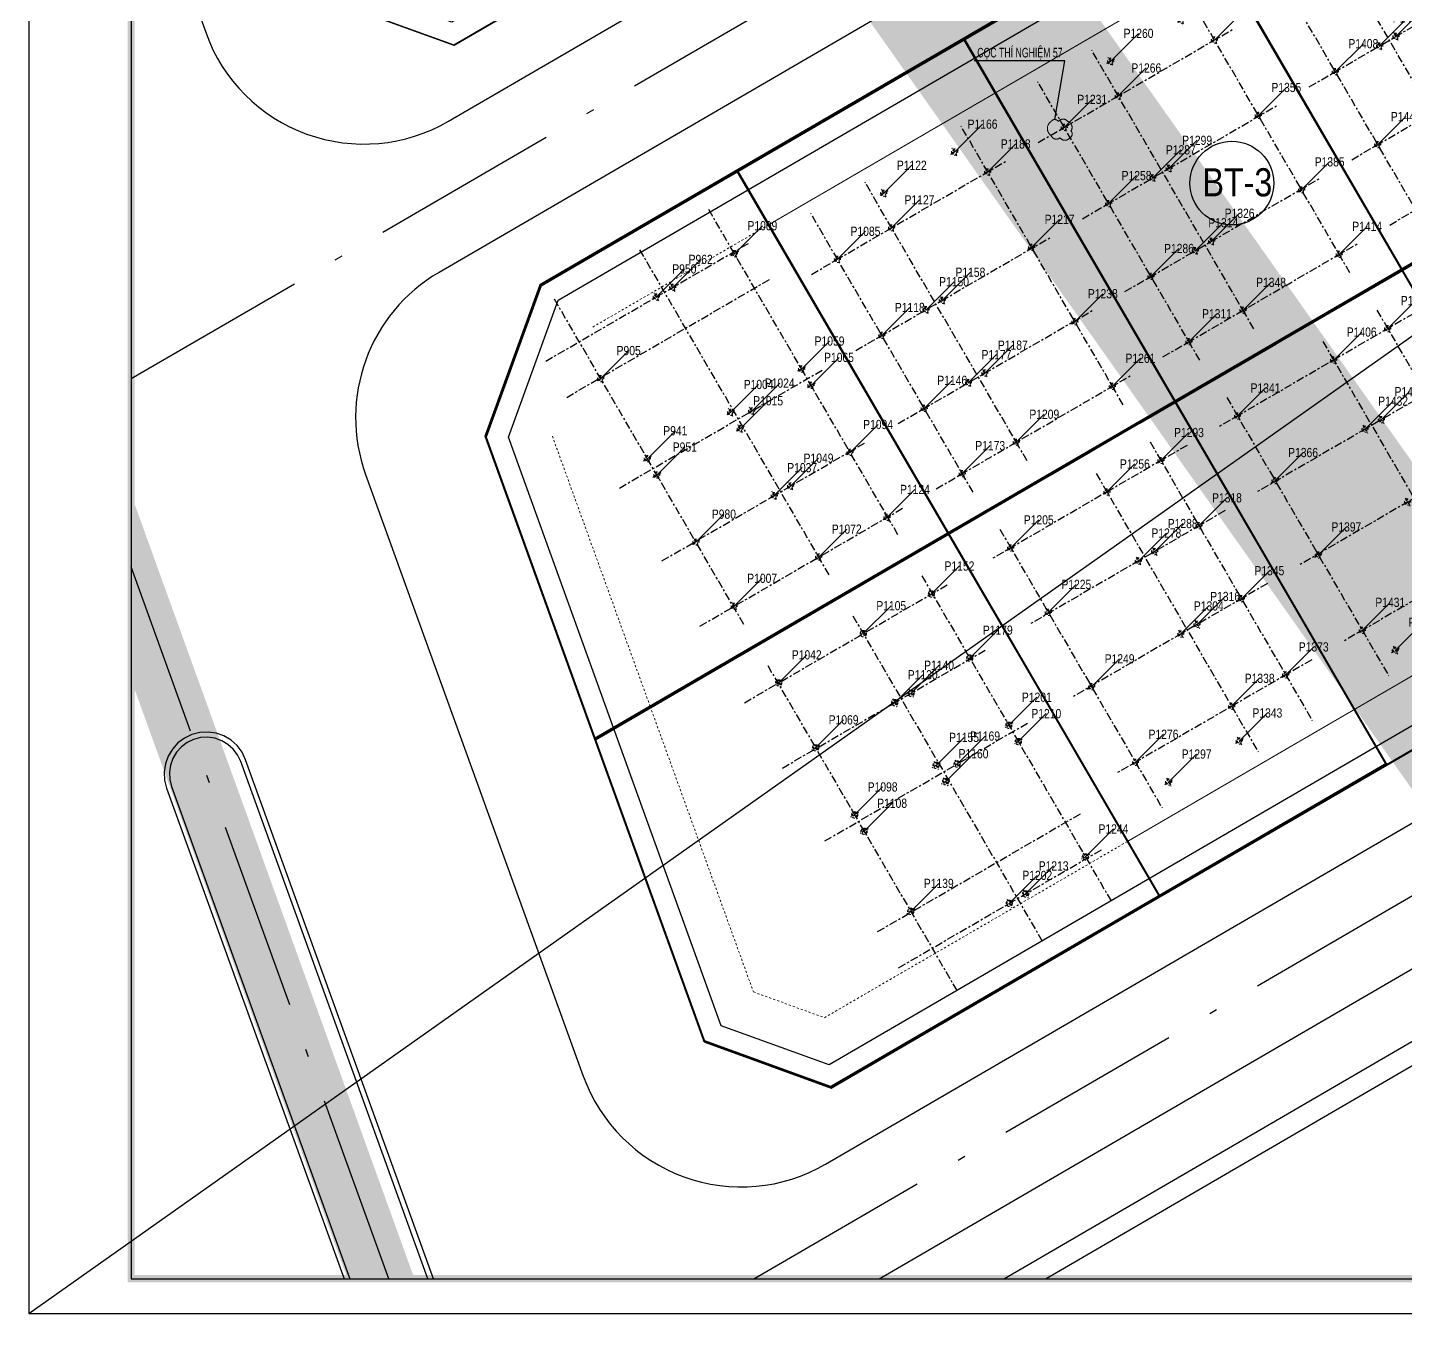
# Model space of a CAD drawing. Header units: millimetres. Extents: x 0 to 571985, y 0 to 2066666.
# Drawn here: x 568569.1 to 568634.7, y 2064292.8 to 2064354.7 of the extents above; entities that cross this region are included whole.
import ezdxf
from ezdxf.enums import TextEntityAlignment as Align
from ezdxf.xclip import XClip

# ---------------------------------------------------------------- set-up
doc = ezdxf.new("R2010")
doc.units = ezdxf.units.MM
for name, pattern in [('ACAD_ISO10W100', [18.5, 12, -3, 0.5, -3]), ('CENTER', [3, 1.5, -0.5, 0.5, -0.5]), ('CENTER2', [1.125, 0.75, -0.125, 0.125, -0.125]), ('HIDDEN', [0.75, 0.5, -0.25])]:
    doc.linetypes.add(name, pattern=pattern)
for name, color, linetype in [('01.AXIS', 160, 'CENTER2'), ('BoThamCo', 94, 'Continuous'), ('CDC.01.AXIS', 160, 'CENTER2'), ('ChiaLo', 128, 'CENTER'), ('datOBt', 42, 'Continuous'), ('datoHonHop', 42, 'Continuous'), ('datOlienke', 42, 'Continuous'), ('KCS_DIM', 1, 'Continuous'), ('LogDg', 7, 'Continuous'), ('loKBT', 42, 'Continuous'), ('LoLK', 6, 'Continuous'), ('RANHGIOI', 2, 'HIDDEN'), ('TimDg', 222, 'Continuous'), ('ViaHeS', 32, 'Continuous')]:
    doc.layers.add(name, color=color, linetype=linetype)
for name, color, linetype, lineweight in [('A-KY HIEU', 34, 'Continuous', 20), ('A-TEXT', 7, 'Continuous', 18), ('boDnv', 54, 'Continuous', 25), ('E- RANH GIOI', 1, 'CENTER', 13), ('E- THAY', 9, 'Continuous', 20), ('E- Tuong', 4, 'Continuous', 13), ('kata_text', 254, 'Continuous', 30), ('LD-THAY', 9, 'Continuous', 13)]:
    doc.layers.add(name, color=color, linetype=linetype, lineweight=lineweight)
doc.layers.add('KCS_Plotter', color=11, linetype='Continuous', plot=False)
doc.styles.add('AA - Arial - Regular', font='arial.ttf', dxfattribs={"height": 250})
doc.styles.add('Arial', font='arial.ttf')
doc.styles.add('kata_dim', font='vnrms.shx', dxfattribs={"width": 0.66, "oblique": 7})
doc.styles.add('kata_text', font='arial.ttf', dxfattribs={"width": 0.8})
doc.styles.add('rms', font='romans.shx', dxfattribs={"width": 0.7, "bigfont": 'vns.shx'})
doc.styles.add('VNH', font='', dxfattribs={"height": 2.5})
doc.styles.get('VNH').set_extended_font_data('.VnArial NarrowH')
doc.linetypes.add('ADL', pattern='A,0.125,-0.15,["++",rms,S=0.5,R=0,X=0,Y=-0.2245],-1.35,1.125', length=2.75)
doc.dimstyles.new('DIM_1-75_CNC', dxfattribs={"dimscale": 0.75, "dimtxt": 220, "dimasz": 80, "dimexe": 60, "dimexo": 0, "dimgap": 50, "dimtad": 1, "dimdec": 0, "dimzin": 0, "dimdsep": 46, "dimtxsty": 'Arial', "dimblk1": 'ARCHTICK', "dimblk2": 'ARCHTICK', "dimsah": 1, "dimcen": 150, "dimdle": 60, "dimclrd": 256, "dimclre": 256, "dimclrt": 9, "dimadec": 0, "dimazin": 0, "dimtfac": 1, "dimtdec": 0, "dimtix": 1, "dimtmove": 2, "dimatfit": 3, "dimldrblk": 'ARCHTICK', "dimfxl": 1, "dimtvp": 0.833333, "dimtolj": 1, "dimtzin": 0, "dimlwd": -1, "dimarcsym": 0})
doc.dimstyles.new('kata_dim_iso', dxfattribs={"dimtxt": 2.5, "dimasz": 1.5, "dimexe": 1.5, "dimexo": 2.5, "dimtad": 1, "dimdec": 0, "dimzin": 0, "dimdsep": 46, "dimtxsty": 'kata_dim', "dimblk": 'kata_block_ArchTick', "dimcen": 0.09, "dimdle": 1.2, "dimclrd": 8, "dimclre": 8, "dimclrt": 3, "dimadec": 0, "dimazin": 0, "dimtfac": 1, "dimtdec": 0, "dimtix": 1, "dimtofl": 0, "dimtmove": 0, "dimatfit": 3, "dimfxl": 3.75, "dimfxlon": 1, "dimtolj": 1, "dimtzin": 0, "dimarcsym": 0})

# ---------------------------------------------------------------- blocks, each defined once
blk = doc.blocks.new('A$C33BC4D2A')
at = {"layer": 'A-KY HIEU', "color": 0, "const_width": 1.02}
blk.add_lwpolyline([(14.35, -292.1), (14.35, -4.9), (414.98, -4.9), (414.98, -292.1)], close=True, dxfattribs=at)
at = {"layer": 'Defpoints', "color": 125}
blk.add_lwpolyline([(0, -297), (420, -297), (420, 0), (0, 0)], close=True, dxfattribs=at)
blk = doc.blocks.new('NEN')
at = {"layer": 'boDnv', "color": 10, "linetype": 'ADL', "ltscale": 0.25}
for points in [[(9.135, -145.213), (3.993, -143.345), (-37.434, -28.806), (-34.864, -22.833), (-8.048, -11.144), (-2.559, -13.506), (37.289, -123.679), (34.915, -130.214)], [(-60.776, -174.696), (-66.483, -171.94), (-108.509, -55.746), (-105.859, -50.094), (-78.427, -40.172), (-72.774, -42.821), (-30.437, -159.877), (-33.11, -165.412)], [(79.627, -120.398), (85.356, -122.108), (98.44, -148.269), (96.582, -154.497), (27.112, -194.914), (21.969, -193.046), (11.825, -164.999), (14.198, -158.464)], [(-89.674, -148.983), (-95.381, -146.227), (-206.395, -183.482), (-209.396, -189.175), (-201.418, -217.28), (-196.07, -220.1), (-82.422, -181.96), (-79.748, -176.426)]]:
    blk.add_lwpolyline(points, close=True, dxfattribs=at)
blk.add_lwpolyline([(122.207, -155.785), (32.175, -208.166), (29.801, -214.701), (39.524, -241.582, 0.256594), (53.262, -253.666, -0.085173), (69.537, -260.336, 0.265195), (88.352, -261.098, 0.012088), (129.923, -238.27), (165.53, -217.582), (130.973, -158.106)], format="xyb", close=True, dxfattribs=at)
at = {"layer": 'BoThamCo'}
for points in [[(-54.313, -43.147), (-17.615, -144.611, 1), (-14.323, -143.421), (-51.021, -41.957, 1)], [(20.485, -249.95, 0.414214), (22.725, -251, 0.414214), (23.776, -248.759), (-0.931, -180.448, 0.414214), (-3.172, -179.397, 0.414214), (-4.223, -181.638)]]:
    blk.add_lwpolyline(points, format="xyb", close=True, dxfattribs=at)
at = {"layer": 'ChiaLo', "ltscale": 5}
for points in [[(-46.619, -171), (-92.483, -44.192)], [(-94.499, -97.421), (-56.884, -83.816)], [(-92.458, -103.063), (-54.843, -89.458)], [(-90.418, -108.705), (-52.802, -95.1)], [(-88.377, -114.347), (-50.762, -100.743)], [(-86.336, -119.99), (-48.721, -106.385)], [(-84.295, -125.632), (-46.68, -112.027)], [(-82.255, -131.274), (-44.639, -117.669)], [(-80.214, -136.917), (-42.599, -123.312)], [(-78.173, -142.559), (-40.558, -128.954)], [(-76.132, -148.201), (-38.517, -134.596)], [(15.974, -179.412), (92.784, -134.725)], [(64.479, -174.331), (44.364, -139.757)], [(-74.092, -153.843), (-36.476, -140.239)], [(-72.051, -159.486), (-34.436, -145.881)], [(53.675, -180.617), (33.56, -146.043)], [(-38.084, -168.136), (-44.78, -149.622)], [(42.87, -186.903), (22.755, -152.329)], [(-86.83, -153.905), (-105.496, -160.169)]]:
    blk.add_lwpolyline(points, dxfattribs=at)
at = {"layer": 'datOBt'}
blk.add_lwpolyline([(79.498, -119.316), (86.056, -121.273), (99.512, -148.176), (97.427, -155.162), (27.21, -196.014), (21.188, -193.827), (10.761, -164.998), (13.382, -157.782)], close=True, dxfattribs=at)
at = {"layer": 'datoHonHop', "linetype": 'ByBlock'}
blk.add_lwpolyline([(122.062, -154.713), (31.359, -207.484), (28.737, -214.7), (38.583, -241.923, 0.256594), (53.045, -254.642, -0.085173), (69.006, -261.184, 0.265195), (88.812, -261.986, 0.012088), (130.425, -239.135), (166.897, -217.944), (131.629, -157.245)], format="xyb", close=True, dxfattribs=at)
at = {"layer": 'datOlienke'}
for points in [[(9.234, -146.312), (3.211, -144.125), (-38.509, -28.774), (-35.626, -22.074), (-8.05, -10.054), (-1.766, -12.758), (38.353, -123.68), (35.731, -130.896)], [(-60.844, -175.774), (-67.285, -172.663), (-109.59, -55.697), (-106.589, -49.294), (-78.377, -39.09), (-71.975, -42.092), (-29.353, -159.933), (-32.393, -166.226)], [(-88.872, -148.26), (-95.313, -145.149), (-207.093, -182.662), (-210.468, -189.063), (-202.263, -217.965), (-196.157, -221.184), (-81.704, -182.774), (-78.665, -176.482)]]:
    blk.add_lwpolyline(points, close=True, dxfattribs=at)
at = {"layer": 'LogDg'}
for points in [[(34.296, -348.766, -0.124666), (14.114, -339.771, 0.262937), (-5.331, -336.771, -0.009345), (-40.959, -349.473), (-145.868, -384.68, 0.405257), (-155.456, -403.235), (-146.557, -432.72), (-158.046, -436.187), (-166.572, -407.936, 0.423227), (-185.704, -398.049), (-272.077, -427.035, 0.40652), (-277.181, -436.964), (-262.947, -483.397), (-271.552, -486.035), (-285.593, -440.232, 0.421949), (-295.787, -434.992), (-422.26, -477.436, 0.346831), (-427.684, -485.726), (-426.662, -497.249, 0.109851), (-417.21, -527.045), (-422.398, -530.058, -0.109851), (-432.639, -497.779), (-433.194, -491.512, 0.484967), (-443.708, -484.634), (-484.199, -498.222, 0.36701), (-492.228, -511.51), (-484.402, -560.012), (-490.326, -560.967), (-497.433, -516.92, 0.457512), (-512.889, -507.388), (-525.337, -511.314, 0.375227), (-533.554, -524.795, 0.049445), (-523.248, -562.118), (-518.404, -576.577), (-525.515, -578.96), (-530.307, -564.659, -0.044276), (-540.221, -530.036, 0.448349), (-555.614, -520.863), (-568.853, -525.038), (-576.072, -502.149), (-552.391, -494.681, 0.333336), (-544.003, -482.976), (-545.865, -397.305, 0.120559), (-569.998, -307.198), (-621.979, -219.712, 0.334943), (-635.359, -214.239), (-686.931, -227.855), (-689.803, -216.977), (-647.957, -205.93, 0.498191), (-640.704, -188.198), (-654.378, -165.183, -0.144979), (-668.853, -108.061), (-659.845, 118.23, 0.428088), (-671.924, 130.707), (-689.222, 130.58), (-689.305, 141.83), (-670.344, 141.969, 0.400474), (-658.442, 153.492), (-657.828, 168.904), (-656.06, 189.374), (-648.588, 188.728), (-650.341, 168.432), (-650.889, 154.678, 0.425345), (-638.921, 142.201), (-621.613, 142.328, 0.402651), (-609.707, 153.94), (-609.387, 163.859, -0.019867), (-608.227, 179.942), (-606.8, 192.652), (-600.838, 191.983), (-602.264, 179.273, 0.019867), (-603.39, 163.665), (-603.676, 154.802, 0.425871), (-591.594, 142.415), (-548.362, 142.733), (-548.28, 131.483), (-592.887, 131.155, 0.401789), (-604.791, 119.578), (-607.754, 35.571, -0.005984), (-607.983, 30.718, 0.462462), (-599.177, 22.287), (-555.377, 26.801), (-554.762, 20.832), (-603.242, 15.836, 0.355613), (-610.381, 8.689), (-613.794, -24.838, 0.475348), (-605.015, -33.606), (-508.268, -23.636, 0.016072), (-476.806, -19.368, 0.37392), (-470.138, -11.259), (-470.705, 9.348), (-464.707, 9.513), (-464.235, -7.648, 0.461916), (-454.747, -15.288), (-421.581, -8.993, 0.020567), (-382.015, 0.216), (-299.764, 22.963, 0.415004), (-292.798, 35.293), (-296.969, 50.218), (-285.412, 53.448), (-281.218, 38.439, 0.413423), (-268.921, 31.492), (-169.968, 58.858, 0.427702), (-164.496, 69.052), (-169.623, 84.754), (-163.92, 86.616), (-158.479, 69.956, 0.400853), (-148.742, 64.729), (-123.897, 71.6, 0.437327), (-113.795, 91.173), (-114.462, 93.013), (-128.551, 136.154), (-105.736, 143.605), (-91.769, 100.833), (-90.91, 98.466, 0.429754), (-70.957, 89.772, 0.001079), (-63.934, 92.766, 0.001474), (-62.342, 93.454), (-47.534, 99.909, 0.386536), (-43.126, 109.726), (-48.301, 125.574), (-42.598, 127.436), (-38.076, 113.59, 0.442444), (-27.275, 108.739), (111.617, 169.28, 0.414214), (115.754, 179.811), (109.361, 194.478), (114.861, 196.875), (121.255, 182.208, 0.414214), (131.785, 178.071), (252.97, 230.894), (276.872, 241.312), (291.579, 249.057, 0.419837), (295.267, 261.365), (290.95, 269.196), (301.459, 274.99), (306.058, 266.648, 0.408717), (318.136, 263.031), (326.546, 267.464), (332.148, 256.836), (324.233, 252.656, 0.419466), (320.555, 240.352), (397.092, 101.523, 0.433643), (408.413, 98.649), (440.787, 119.386), (444.023, 114.334), (410.428, 92.813, 0.395048), (407.737, 82.215), (451.056, 3.639, -0.005576), (472.219, -35.781, 0.422017), (490.066, -41.118), (502.995, -33.918), (514.672, -54.886), (500.295, -62.892, 0.404193), (495.052, -80.181), (502.502, -94.711), (491.824, -100.186), (485.095, -87.061, 0.424556), (467.192, -81.64), (316.164, -165.913), (307.211, -171.115, 0.396001), (304.075, -181.611), (326.147, -225.742), (318.098, -229.768), (296.726, -187.038, 0.432664), (285.552, -183.699), (178.072, -246.148, 0.389772), (174.86, -256.488), (194.1, -297.126), (188.677, -299.693), (170.231, -260.733, 0.439085), (158.982, -257.239), (145.496, -265.075, -0.013452), (97.701, -291.151, 0.262926), (86.853, -307.563, -0.162068), (76.015, -333.842, 0.270323), (72.318, -353.653), (79.981, -375.074), (57.383, -383.157), (49.72, -361.737, 0.270325), (34.296, -348.766)], [(-54.548, -43.232), (-17.85, -144.696, 1), (-14.088, -143.336), (-50.786, -41.872, 1), (-54.548, -43.232)], [(-103.781, -98.219, 0.407417), (-113.849, -93.355), (-225.329, -130.767, 0.400458), (-230.48, -140.536), (-222.278, -169.428, 0.428104), (-212.037, -174.828), (-98.552, -136.743, 0.421043), (-93.575, -126.438), (-103.781, -98.219)], [(49.536, -260.065, -0.269945), (34.095, -247.153), (22.999, -216.476, -0.362457), (26.499, -206.84), (119.685, -152.625, -0.414384), (136.095, -156.969), (142.222, -167.514, 0.414214), (153.158, -170.413), (250.593, -113.801, -0.432664), (261.767, -117.14), (278.799, -151.193, -0.396001), (275.663, -161.688), (133.439, -244.323, -0.012999), (88.371, -268.964, -0.278117), (67.767, -267.557, 0.110848), (49.536, -260.065)], [(20.249, -250.035, 0.414214), (22.81, -251.235), (22.81, -251.235, 0.414214), (24.011, -248.674), (-0.696, -180.363, 0.414214), (-3.257, -179.162), (-3.257, -179.162, 0.414214), (-4.458, -181.723), (20.249, -250.035)]]:
    blk.add_lwpolyline(points, format="xyb", dxfattribs=at)
for points in [[(-9.552, -7.434), (-39.866, -20.643, 0.395629), (-44.194, -30.698), (-2.582, -145.746, 0.467936), (8.964, -149.94), (37.955, -133.073, 0.362457), (41.455, -123.437), (1.167, -12.047, 0.433046)], [(-107.609, -46.473), (-76.576, -35.249, -0.414214), (-66.332, -40.051), (-23.727, -157.847, -0.421043), (-28.705, -168.153), (-59.999, -178.655, -0.407417), (-70.067, -173.791), (-112.411, -56.717, -0.414214)], [(102.332, -147.108), (88.886, -120.223, 0.432836), (77.708, -116.887), (8.523, -157.138, 0.362457), (5.023, -166.774), (15.394, -195.448, 0.467936), (26.94, -199.642), (99.2, -157.601, 0.395833)], [(-208.062, -219.507, 0.428104), (-197.821, -224.907), (-80.861, -185.656, 0.421043), (-75.884, -175.351), (-86.09, -147.132, 0.407417), (-96.158, -142.268), (-211.113, -180.847, 0.400458), (-216.264, -190.616)], [(-196.897, -230.926, 0.400458), (-202.048, -240.695), (-193.846, -269.587, 0.428104), (-183.605, -274.986), (-11.014, -217.066, 0.421043), (-6.036, -206.76), (-16.243, -178.541, 0.407417), (-26.311, -173.678)]]:
    blk.add_lwpolyline(points, format="xyb", close=True, dxfattribs=at)
at = {"layer": 'loKBT'}
for points in [[(55.169, -133.471), (44.364, -139.757), (54.422, -157.044), (65.226, -150.758)], [(44.364, -139.757), (33.56, -146.043), (43.617, -163.33), (54.422, -157.044)], [(33.56, -146.043), (22.755, -152.329), (32.813, -169.616), (43.617, -163.33)], [(65.226, -150.758), (54.422, -157.044), (64.479, -174.331), (75.284, -168.045)], [(22.755, -152.329), (13.382, -157.782), (10.761, -164.998), (15.974, -179.412), (32.813, -169.616)], [(54.422, -157.044), (43.617, -163.33), (53.675, -180.617), (64.479, -174.331)], [(43.617, -163.33), (32.813, -169.616), (42.87, -186.903), (53.675, -180.617)], [(32.813, -169.616), (15.974, -179.412), (21.188, -193.827), (27.21, -196.014), (42.87, -186.903)]]:
    blk.add_lwpolyline(points, close=True, dxfattribs=at)
at = {"layer": 'LoLK'}
for points in [[(-54.843, -89.458), (-56.884, -83.816), (-75.691, -90.618), (-73.651, -96.26)], [(-77.732, -84.976), (-96.54, -91.778), (-94.499, -97.421), (-75.691, -90.618)], [(-52.802, -95.1), (-54.843, -89.458), (-73.651, -96.26), (-71.61, -101.903)], [(-73.651, -96.26), (-75.691, -90.618), (-94.499, -97.421), (-92.458, -103.063)], [(-50.762, -100.743), (-52.802, -95.1), (-71.61, -101.903), (-69.569, -107.545)], [(-73.651, -96.26), (-92.458, -103.063), (-90.418, -108.705), (-71.61, -101.903)], [(-48.721, -106.385), (-50.762, -100.743), (-69.569, -107.545), (-67.529, -113.187)], [(-71.61, -101.903), (-90.418, -108.705), (-88.377, -114.347), (-69.569, -107.545)], [(-46.68, -112.027), (-48.721, -106.385), (-67.529, -113.187), (-65.488, -118.83)], [(-69.569, -107.545), (-88.377, -114.347), (-86.336, -119.99), (-67.529, -113.187)], [(-44.639, -117.669), (-46.68, -112.027), (-65.488, -118.83), (-63.447, -124.472)], [(-67.529, -113.187), (-86.336, -119.99), (-84.295, -125.632), (-65.488, -118.83)], [(-42.599, -123.312), (-44.639, -117.669), (-63.447, -124.472), (-61.406, -130.114)], [(-65.488, -118.83), (-84.295, -125.632), (-82.255, -131.274), (-63.447, -124.472)], [(-40.558, -128.954), (-42.599, -123.312), (-61.406, -130.114), (-59.366, -135.756)], [(-63.447, -124.472), (-82.255, -131.274), (-80.214, -136.917), (-61.406, -130.114)], [(8.341, -125.966), (-2.003, -129.707), (3.211, -144.125), (9.234, -146.312), (14.576, -143.204)], [(-38.517, -134.596), (-40.558, -128.954), (-59.366, -135.756), (-57.325, -141.399)], [(-59.366, -135.756), (-61.406, -130.114), (-80.214, -136.917), (-78.173, -142.559)], [(-36.476, -140.239), (-38.517, -134.596), (-57.325, -141.399), (-55.284, -147.041)], [(-59.366, -135.756), (-78.173, -142.559), (-76.132, -148.201), (-57.325, -141.399)], [(-36.476, -140.239), (-55.284, -147.041), (-53.243, -152.683), (-44.78, -149.622), (-34.436, -145.881)], [(-57.325, -141.399), (-76.132, -148.201), (-74.092, -153.843), (-55.284, -147.041)], [(-88.872, -148.26), (-95.313, -145.149), (-108.995, -149.741), (-105.496, -160.169), (-86.83, -153.905)], [(-34.436, -145.881), (-44.78, -149.622), (-38.084, -168.136), (-32.393, -166.226), (-29.353, -159.933)], [(-55.284, -147.041), (-74.092, -153.843), (-72.051, -159.486), (-61.707, -155.744), (-53.243, -152.683)], [(-44.78, -149.622), (-53.243, -152.683), (-46.619, -171), (-38.084, -168.136)], [(-53.243, -152.683), (-61.707, -155.744), (-55.153, -173.864), (-46.619, -171)], [(-86.83, -153.905), (-105.496, -160.169), (-102.632, -168.702), (-83.768, -162.371)]]:
    blk.add_lwpolyline(points, close=True, dxfattribs=at)
at = {"layer": 'RANHGIOI', "color": 1, "ltscale": 9, "const_width": 1}
blk.add_lwpolyline([(460, -51.299, 0.006594), (435.293, -5.051), (303.078, 234.769), (284.672, 225.077), (-55.993, 76.586), (-56.839, 76.223, -0.005137), (-90.743, 62.093), (-377.217, -17.133, -0.020567), (-418.225, -26.678), (-463.443, -35.259, -0.021218), (-506.422, -41.541), (-623.638, -53.62), (-626.464, -70.884, 0.128574), (-620.42, -135.36), (-615.505, -148.86, 0.039408), (-607.143, -167.188), (-594.172, -190.555), (-547.57, -259.493, -0.11987), (-522.704, -326.397), (-507.917, -451.947), (-504.475, -473.277), (-499.271, -471.636), (-50.48, -321.024, 0.050684), (130.425, -239.135), (301.319, -139.843)], format="xyb", close=True, dxfattribs=at)
at = {"layer": 'RANHGIOI', "color": 5, "ltscale": 20, "const_width": 3}
blk.add_lwpolyline([(77.126, -402.722), (-90.743, 62.093)], dxfattribs=at)
at = {"layer": 'TimDg', "linetype": 'ACAD_ISO10W100', "ltscale": 0.75}
for points in [[(80.71, -412.741), (34.278, -282.941), (-103.138, 96.993), (-128.229, 173.827)], [(-69.233, -184.918), (-156.499, 56.358)], [(26.363, 11.491), (109.634, -155.002)], [(9.149, -213.464), (246.062, -75.628)], [(-86.924, -136.005), (-224.862, -182.296)]]:
    blk.add_lwpolyline(points, dxfattribs=at)
blk.add_lwpolyline([(-358.633, -282.039), (-15.318, -166.825, 0.050829), (-9.777, -164.314), (222.735, -29.039)], format="xyb", dxfattribs=at)
at = {"layer": 'ViaHeS', "elevation": 0}
blk.add_lwpolyline([(-483.362, -504.27), (-441.21, -490.124), (-436.029, -493.514), (-435.627, -498.044, 0.109851), (-424.993, -531.564), (-414.615, -525.539, -0.109851), (-423.674, -496.984), (-424.342, -489.445), (-420.001, -483.006), (-295.249, -441.14), (-289.043, -444.33), (-275.854, -487.354), (-258.645, -482.078), (-271.972, -438.601), (-268.698, -432.23), (-181.634, -403.012), (-172.975, -407.486), (-163.79, -437.92), (-140.813, -430.986), (-150.211, -399.847), (-145.597, -390.918), (-39.026, -355.153, 0.008545), (-6.235, -343.522, -0.249193), (12.375, -345.964, 0.09975), (30.772, -354.181, -0.256949), (45.215, -366.957), (51.733, -385.178), (85.63, -373.053), (79.112, -354.831, -0.256949), (82.174, -335.793, 0.136918), (92.607, -310.438, -0.249193), (103.308, -295.017, 0.012659), (148.511, -270.262), (162.157, -262.333), (168.62, -264.341), (185.966, -300.977), (196.811, -295.842), (179.033, -258.291), (181.216, -251.26), (287.384, -189.574), (293.944, -191.534), (314.073, -231.781), (330.172, -223.729), (309.538, -182.474), (311.625, -175.49), (319.134, -171.127), (408.277, -121.386), (412.274, -122.589), (434.351, -165.321), (442.347, -161.19), (420.137, -118.201), (421.38, -114.074), (470.335, -86.758), (479.641, -89.576), (486.485, -102.924), (507.841, -91.973), (500.499, -77.654), (503.421, -68.019), (517.591, -60.128), (500.076, -28.676), (486.971, -35.974), (477.625, -33.17, 0.0056), (456.311, 6.536), (412.324, 86.322), (414.12, 93.398), (444.832, 113.071), (439.977, 120.649), (409.766, 101.296), (403.142, 102.978), (327.714, 239.794), (330.524, 249.193), (334.945, 251.528), (323.749, 272.772), (318.926, 270.23), (309.354, 273.096), (306.713, 277.887), (285.696, 266.299), (288.11, 261.921), (285.295, 252.529), (274.271, 246.724), (129.387, 183.571), (122.806, 186.157), (117.612, 198.074), (106.611, 193.279), (111.806, 181.362), (109.22, 174.781), (26.33, 138.65), (-29.869, 114.154), (-36.004, 116.909), (-39.746, 128.368), (-51.153, 124.642), (-47.055, 112.092), (-50.086, 105.341), (-75.921, 94.08), (-84.511, 97.937), (-100.033, 145.467), (-134.254, 134.292), (-118.657, 86.529), (-123.231, 78.009), (-150.258, 70.535), (-156.629, 73.955), (-161.068, 87.547), (-172.475, 83.822), (-168.207, 70.753), (-171.474, 64.667), (-269.546, 37.545), (-275.711, 41.028), (-279.634, 55.063), (-302.748, 48.603), (-298.843, 34.63), (-302.316, 28.482), (-383.614, 5.999, -0.020567), (-422.7, -3.099), (-456.246, -9.465), (-461.296, -5.399), (-461.708, 9.595), (-473.703, 9.265), (-473.239, -7.637), (-478.028, -13.489, -0.015955), (-508.883, -17.667), (-606.147, -27.691), (-610.614, -23.229), (-607.49, 7.461), (-602.01, 12.947), (-554.455, 17.848), (-555.685, 29.785), (-600.448, 25.172), (-605.043, 29.645, 0.007073), (-604.756, 35.466), (-601.912, 116.095), (-594.665, 123.142), (-548.221, 123.483), (-548.421, 150.733), (-593.42, 150.402), (-600.493, 157.35, -0.027886), (-599.283, 178.939), (-597.857, 191.648), (-609.782, 192.987), (-611.208, 180.277, 0.019867), (-612.385, 163.955), (-612.597, 157.389), (-619.823, 150.342), (-639.316, 150.198), (-646.998, 158.133), (-646.598, 168.196), (-644.852, 188.405), (-659.796, 189.697), (-661.572, 169.14), (-662.014, 158.023), (-670.332, 149.97), (-689.364, 149.83), (-689.163, 122.58), (-671.417, 122.71), (-663.736, 114.776), (-672.6, -107.912, 0.144979), (-657.602, -167.099), (-644.687, -188.836), (-648.335, -197.756), (-691.845, -209.242), (-684.889, -235.59), (-633.86, -222.118), (-622.039, -226.953), (-573.255, -309.058, -0.120474), (-549.614, -397.387), (-547.842, -478.902), (-555.298, -489.306), (-577.876, -496.427), (-567.048, -530.76), (-552.743, -526.248), (-543.713, -531.719, 0.042979), (-533.836, -565.928), (-529.071, -580.151), (-514.848, -575.386), (-519.719, -560.846, -0.045576), (-529.315, -527.166), (-523.005, -516.87), (-508.247, -512.215), (-500.456, -517.02), (-493.287, -561.445), (-481.44, -559.534), (-488.883, -513.408), (-483.362, -504.27)], format="xyb", dxfattribs=at)
at = {"layer": 'ViaHeS'}
for points in [[(9.234, -146.312), (3.211, -144.125), (-38.509, -28.774), (-35.626, -22.074), (-8.05, -10.054), (-1.766, -12.758), (38.353, -123.68), (35.731, -130.896)], [(-60.844, -175.774), (-67.285, -172.663), (-109.59, -55.697), (-106.589, -49.294), (-78.377, -39.09), (-71.975, -42.092), (-29.353, -159.933), (-32.393, -166.226)], [(79.498, -119.316), (86.056, -121.273), (99.512, -148.176), (97.427, -155.162), (27.21, -196.014), (21.188, -193.827), (10.761, -164.998), (13.382, -157.782)], [(-88.872, -148.26), (-95.313, -145.149), (-207.093, -182.662), (-210.468, -189.063), (-202.263, -217.965), (-196.157, -221.184), (-81.704, -182.774), (-78.665, -176.482)]]:
    blk.add_lwpolyline(points, close=True, dxfattribs=at)
blk.add_lwpolyline([(271.249, -157.314), (273.336, -150.33), (257.64, -118.948), (251.08, -116.988), (144.29, -179.035), (131.629, -157.245), (122.062, -154.713), (31.359, -207.484), (28.737, -214.7), (38.583, -241.923, 0.256594), (53.045, -254.642, -0.085173), (69.006, -261.184, 0.265195), (88.812, -261.986, 0.012088), (130.425, -239.135)], format="xyb", close=True, dxfattribs=at)
blk = doc.blocks.new('NEN I02')
at = {"layer": 'datOlienke'}
blk.add_lwpolyline([(4.105, 4.919), (0, 0), (-122.664, 0), (-127.984, 4.99), (-129.908, 35.01), (-125.228, 40), (-7.274, 40), (-1.379, 35.081)], close=True, dxfattribs=at)
at = {"layer": 'LoLK'}
blk.add_lwpolyline([(-15.332, 11), (-15.332, 0), (0, 0), (4.105, 4.919), (3, 11)], close=True, dxfattribs=at)
blk = doc.blocks.new('A$C758D662A')
at = {"linetype": 'HIDDEN', "ltscale": 500}
for radius in [300, 200]:
    blk.add_circle((0, 0), radius, dxfattribs=at)
at = {"layer": 'CDC.01.AXIS', "ltscale": 200}
for p, q in [((437, 0), (-437, 0)), ((0, 437), (0, -437))]:
    blk.add_line(p, q, dxfattribs=at)
blk = doc.blocks.new('MB TANG 2 BT1')
at = {"layer": '01.AXIS', "ltscale": 500}
for p, q in [((7195672, 840351), (7195672, 824990)), ((7200972, 840351), (7200972, 824990)), ((7203952, 840351), (7203952, 824990)), ((7205388, 839327), (7194643, 839327)), ((7205388, 835727), (7194643, 835727)), ((7205388, 831707), (7194643, 831707)), ((7205388, 827507), (7194643, 827507))]:
    blk.add_line(p, q, dxfattribs=at)
at = {"extrusion": (0, -2.11758e-22, -1), "xscale": 0.5, "yscale": 0.5, "zscale": -0.5}
for p in [(-7195672, 839327), (-7203952, 839327), (-7195672, 835767), (-7203952, 835727), (-7195672, 831667), (-7203952, 831707), (-7195672, 827507), (-7203952, 827507), (-7196562, 825897), (-7200462, 825897)]:
    blk.add_blockref('A$C758D662A', p, dxfattribs=at)
at = {"extrusion": (0, 0, -1), "xscale": 0.4999999999999999, "yscale": 0.4999999999999999, "zscale": -0.5, "rotation": 90}
for p in [(-7200972, 839327), (-7200612, 835727), (-7201512, 835727), (-7200612, 831707), (-7201512, 831707), (-7200972, 827507)]:
    blk.add_blockref('A$C758D662A', p, dxfattribs=at)
blk = doc.blocks.new('MB TANG 2 BT4')
at = {"layer": '01.AXIS', "ltscale": 500}
for p, q in [((7082573, 708011), (7082573, 690052)), ((7086373, 708011), (7086373, 690052)), ((7091073, 708011), (7091073, 690052)), ((7092925, 707035), (7081747, 707035)), ((7092925, 703435), (7081747, 703435)), ((7092925, 699415), (7081747, 699415)), ((7092925, 694415), (7081747, 694415)), ((7092925, 692425), (7081747, 692425))]:
    blk.add_line(p, q, dxfattribs=at)
at = {"xscale": -0.5, "yscale": 0.5, "zscale": 0.5}
for p in [(7082613, 707035), (7091034, 707035), (7082573, 703475), (7091073, 703475), (7082573, 699775), (7086533, 699865), (7091073, 699775), (7085633, 699415), (7086533, 698965), (7082573, 698875), (7091073, 698875), (7091074, 694455), (7082573, 692515)]:
    blk.add_blockref('A$C758D662A', p, dxfattribs=at)
at = {"xscale": -0.5, "yscale": 0.5, "zscale": 0.5, "rotation": 270}
for p in [(7086373, 707035), (7085833, 703435), (7086733, 703435), (7085923, 692425), (7086823, 692425)]:
    blk.add_blockref('A$C758D662A', p, dxfattribs=at)
blk = doc.blocks.new('MB TANG 2 BT5')
at = {"layer": '01.AXIS', "ltscale": 500}
for p, q in [((7084516, 661840), (7084516, 643881)), ((7089216, 661840), (7089216, 643881)), ((7093016, 661840), (7093016, 643881)), ((7082665, 660864), (7093842, 660864)), ((7082665, 657264), (7093842, 657264)), ((7082665, 653244), (7093842, 653244)), ((7082665, 648244), (7093842, 648244)), ((7082665, 646254), (7093842, 646254))]:
    blk.add_line(p, q, dxfattribs=at)
at = {"xscale": 0.5, "yscale": 0.5, "zscale": 0.5}
for p in [(7084556, 660864), (7092976, 660864), (7084516, 657304), (7093016, 657304), (7089056, 653694), (7084516, 653604), (7089956, 653244), (7093016, 653604), (7084516, 652704), (7089056, 652794), (7093016, 652704), (7084516, 648284), (7093016, 646344)]:
    blk.add_blockref('A$C758D662A', p, dxfattribs=at)
at = {"xscale": 0.5, "yscale": 0.5, "zscale": 0.5, "rotation": 90.00000000000001}
for p in [(7089216, 660864), (7088856, 657264), (7089756, 657264), (7088766, 646254), (7089666, 646254)]:
    blk.add_blockref('A$C758D662A', p, dxfattribs=at)
blk = doc.blocks.new('NENBT3')
at = {"layer": 'loKBT'}
for points in [[(-63.458, 42.95), (-74.302, 42.942), (-80.192, 38.018), (-82.923, 22.935), (-63.442, 22.95)], [(-50.958, 42.96), (-63.458, 42.95), (-63.442, 22.95), (-50.942, 22.96)], [(-38.458, 42.97), (-50.958, 42.96), (-50.942, 22.96), (-38.442, 22.97)], [(-25.958, 42.98), (-38.458, 42.97), (-38.442, 22.97), (-25.942, 22.98)], [(-25.942, 22.98), (-38.442, 22.97), (-38.426, 2.97), (-25.926, 2.98)], [(-63.442, 22.95), (-82.923, 22.935), (-85.653, 7.852), (-81.544, 2.936), (-63.426, 2.95)], [(-50.942, 22.96), (-63.442, 22.95), (-63.426, 2.95), (-50.926, 2.96)], [(-38.442, 22.97), (-50.942, 22.96), (-50.926, 2.96), (-38.426, 2.97)]]:
    blk.add_lwpolyline(points, close=True, dxfattribs=at)
blk = doc.blocks.new('kata_block_ArchTick')
at = {"color": 8}
blk.add_line((1, 0), (-1, 0), dxfattribs=at)
at = {"color": 8, "const_width": 0.15}
blk.add_lwpolyline([(-0.5, -0.5), (0.5, 0.5)], dxfattribs=at)
blk = doc.blocks.new('_ArchTick')
at = {"color": 0, "linetype": 'ByBlock', "const_width": 0.15}
blk.add_lwpolyline([(-0.5, -0.5), (0.5, 0.5)], dxfattribs=at)
blk = doc.blocks.new('*U101')
at = {"color": 0, "ltscale": 0.8, "style": 'kata_text', "width": 0.8}
blk.add_attdef('TEN', text='', height=2.2, dxfattribs=at).set_placement((6.67, 6.67), align=Align.MIDDLE_CENTER)
at = {"color": 0, "ltscale": 0.8, "style": 'kata_text', "width": 0.8, "flags": 1}
blk.add_attdef('CHU_THICH', text='', height=2.2, dxfattribs=at).set_placement((0, 0), align=Align.MIDDLE_CENTER)
at = {"layer": 'Defpoints'}
blk.add_leader([(0, 0), (6.67, 6.67)], dimstyle='kata_dim_iso', override={"dimasz": 0.6, "dimgap": 0.625, "dimtad": 0}, dxfattribs=at)
blk = doc.blocks.new('A$C6D5A56A7')
at = {"layer": 'kata_text', "xscale": 0.2, "yscale": 0.2, "zscale": 0.2}
for p, values in [((123.405, -211.589, 0.002), {'TEN': 'P1456'}), ((114.758, -211.761, 0.002), {'TEN': 'P1328'}), ((122.627, -212.042, 0.002), {'TEN': 'P1443'}), ((109.808, -212.778, 0.002), {'TEN': 'P1260'}), ((120.518, -213.269, 0.002), {'TEN': 'P1408'}), ((110.177, -214.426, 0.002), {'TEN': 'P1266'}), ((116.85, -215.356, 0.002), {'TEN': 'P1355'}), ((107.601, -215.925, 0.002), {'TEN': 'P1231'}), ((122.539, -216.744, 0.002), {'TEN': 'P1440'}), ((102.375, -217.103, 0.002), {'TEN': 'P1166'}), ((103.954, -218.047, 0.002), {'TEN': 'P1188'}), ((112.6, -217.875, 0.002), {'TEN': 'P1299'}), ((111.822, -218.328, 0.002), {'TEN': 'P1287'}), ((99.004, -219.064, 0.002), {'TEN': 'P1122'}), ((118.912, -218.9, 0.002), {'TEN': 'P1385'}), ((109.713, -219.555, 0.002), {'TEN': 'P1258'}), ((99.372, -220.712, 0.002), {'TEN': 'P1127'}), ((114.622, -221.35, 0.002), {'TEN': 'P1326'}), ((91.886, -221.944, 0.002), {'TEN': 'P1009'}), ((106.046, -221.642, 0.002), {'TEN': 'P1217'}), ((113.844, -221.803, 0.002), {'TEN': 'P1314'}), ((120.702, -221.977, 0.002), {'TEN': 'P1414'}), ((96.797, -222.211, 0.002), {'TEN': 'P1085'}), ((111.735, -223.03, 0.002), {'TEN': 'P1286'}), ((88.168, -224.003, 0.002), {'TEN': 'P950'}), ((88.946, -223.55, 0.002), {'TEN': 'P962'}), ((101.018, -224.614, 0.002), {'TEN': 'P1150'}), ((101.796, -224.161, 0.002), {'TEN': 'P1158'}), ((116.121, -224.643, 0.002), {'TEN': 'P1348'}), ((108.107, -225.186, 0.002), {'TEN': 'P1238'}), ((98.909, -225.841, 0.002), {'TEN': 'P1118'}), ((123.014, -225.514, 0.002), {'TEN': 'P1449'}), ((113.545, -226.141, 0.002), {'TEN': 'P1311'}), ((120.439, -227.013, 0.002), {'TEN': 'P1406'}), ((85.515, -227.895, 0.002), {'TEN': 'P905'}), ((95.085, -227.441, 0.002), {'TEN': 'P1059'}), ((103.817, -227.636, 0.002), {'TEN': 'P1187'}), ((95.537, -228.219, 0.002), {'TEN': 'P1065'}), ((103.039, -228.089, 0.002), {'TEN': 'P1177'}), ((109.898, -228.263, 0.002), {'TEN': 'P1261'}), ((100.93, -229.316, 0.002), {'TEN': 'P1146'}), ((91.707, -229.51, 0.002), {'TEN': 'P1004'}), ((92.711, -229.446, 0.002), {'TEN': 'P1024'}), ((115.857, -229.678, 0.002), {'TEN': 'P1341'}), ((122.716, -229.853, 0.002), {'TEN': 'P1444'}), ((92.16, -230.288, 0.002), {'TEN': 'P1015'}), ((121.938, -230.306, 0.002), {'TEN': 'P1432'}), ((105.316, -230.929, 0.002), {'TEN': 'P1209'}), ((87.738, -231.715, 0.002), {'TEN': 'P941'}), ((97.398, -231.417, 0.002), {'TEN': 'P1094'}), ((112.21, -231.8, 0.002), {'TEN': 'P1293'}), ((88.19, -232.493, 0.002), {'TEN': 'P951'}), ((102.741, -232.427, 0.002), {'TEN': 'P1173'}), ((94.56, -233.022, 0.002), {'TEN': 'P1049'}), ((109.634, -233.299, 0.002), {'TEN': 'P1256'}), ((117.648, -232.755, 0.002), {'TEN': 'P1366'}), ((93.782, -233.474, 0.002), {'TEN': 'P1037'}), ((99.154, -234.514, 0.002), {'TEN': 'P1124'}), ((114.02, -234.912, 0.002), {'TEN': 'P1318'}), ((90.051, -235.691, 0.002), {'TEN': 'P980'}), ((95.904, -236.405, 0.002), {'TEN': 'P1072'}), ((105.053, -235.964, 0.002), {'TEN': 'P1205'}), ((111.911, -236.139, 0.002), {'TEN': 'P1288'}), ((119.71, -236.299, 0.002), {'TEN': 'P1397'}), ((111.133, -236.592, 0.002), {'TEN': 'P1278'}), ((101.276, -238.162, 0.002), {'TEN': 'P1152'}), ((116.042, -238.387, 0.002), {'TEN': 'P1345'}), ((91.875, -238.749, 0.002), {'TEN': 'P1007'}), ((106.843, -239.041, 0.002), {'TEN': 'P1225'}), ((113.933, -239.614, 0.002), {'TEN': 'P1316'}), ((98.026, -240.053, 0.002), {'TEN': 'P1105'}), ((113.155, -240.066, 0.002), {'TEN': 'P1304'}), ((121.801, -239.895, 0.002), {'TEN': 'P1431'}), ((123.38, -240.839, 0.002), {'TEN': 'P1454'}), ((103.101, -241.219, 0.002), {'TEN': 'P1179'}), ((93.998, -242.396, 0.002), {'TEN': 'P1042'}), ((118.154, -242.017, 0.002), {'TEN': 'P1373'}), ((100.303, -242.893, 0.002), {'TEN': 'P1140'}), ((108.905, -242.585, 0.002), {'TEN': 'P1249'}), ((99.525, -243.345, 0.002), {'TEN': 'P1130'}), ((115.578, -243.516, 0.002), {'TEN': 'P1338'}), ((104.961, -244.417, 0.002), {'TEN': 'P1201'}), ((95.754, -245.493, 0.002), {'TEN': 'P1069'}), ((105.414, -245.195, 0.002), {'TEN': 'P1210'}), ((115.947, -245.164, 0.002), {'TEN': 'P1343'}), ((101.493, -246.331, 0.002), {'TEN': 'P1155'}), ((102.497, -246.267, 0.002), {'TEN': 'P1169'}), ((110.997, -246.181, 0.002), {'TEN': 'P1276'}), ((101.946, -247.108, 0.002), {'TEN': 'P1160'}), ((112.576, -247.125, 0.002), {'TEN': 'P1297'}), ((97.614, -248.691, 0.002), {'TEN': 'P1098'}), ((98.067, -249.469, 0.002), {'TEN': 'P1108'}), ((108.612, -250.692, 0.002), {'TEN': 'P1244'}), ((104.984, -252.907, 0.002), {'TEN': 'P1202'}), ((105.762, -252.455, 0.002), {'TEN': 'P1213'}), ((100.289, -253.29, 0.002), {'TEN': 'P1139'})]:
    blk.add_blockref('*U101', p, dxfattribs=at).add_auto_attribs(values)

msp = doc.modelspace()

# ---------------------------------------------------------------- linework, layer by layer
at = {"layer": 'KCS_Plotter'}
msp.add_line((568569.153, 2064293.454), (568711.713, 2064394.264), dxfattribs=at)

# ---------------------------------------------------------------- block references
at = {"layer": 'E- RANH GIOI', "xscale": 0.3394285714285715, "yscale": 0.3394285714285715, "zscale": 0.3394285714285715}
msp.add_blockref('A$C33BC4D2A', (568569.153, 2064394.264), dxfattribs=at)

# ---------------------------------------------------------------- next in the draw order: block references
at = {"layer": 'boDnv', "extrusion": (-2.4685e-06, 4.62064e-06, 1)}
ref = msp.add_blockref('NEN', (568610.509, 2064760.686, 8.137), dxfattribs=at)
XClip(ref).set_block_clipping_path([(-31.4097990375, 3.7274613923), (160.5468336476, 166.1967800197)])

# ---------------------------------------------------------------- next in the draw order: block references
ref = msp.add_blockref('NEN', (568664.676, 2064734.958, 8.136), dxfattribs=at)
XClip(ref).set_block_clipping_path([(-87.407349835, -162.2384400622), (104.5492828501, 0.2308785664)])

# ---------------------------------------------------------------- next in the draw order: block references
ref = msp.add_blockref('NEN', (568663.377, 2064448.131, 8.136), dxfattribs=at)
XClip(ref).set_block_clipping_path([(-89.3544427607, -13.3118939125), (25.8195368504, 84.1696972637)])

# ---------------------------------------------------------------- next in the draw order: block references
at = {"layer": 'LoLK', "extrusion": (-2.4685e-06, 4.62064e-06, 1)}
ref = msp.add_blockref('NEN I02', (568666.588, 2064304.006, 8.136), dxfattribs=dict(at, rotation=289.8842788561666))
XClip(ref).set_block_clipping_path([(-154.4976072812, -42.5549255467), (-115.3244564568, 65.7525526527), (-206.9943401115, 98.908141152), (-246.1674909359, -9.3993370472)])

# ---------------------------------------------------------------- next in the draw order: block references
at = {"layer": 'boDnv', "extrusion": (-2.4685e-06, 4.62064e-06, 1)}
ref = msp.add_blockref('NEN', (568580.171, 2064500.218, 8.135), dxfattribs=at)
XClip(ref).set_block_clipping_path([(-6.148244485, -205.1000866138), (109.0257351261, -107.6184954375)])

# ---------------------------------------------------------------- next in the draw order: linework, layer by layer
at = {"layer": 'ChiaLo', "ltscale": 5, "extrusion": (-2.46805e-06, 4.62035e-06, 1), "elevation": 8.134}
msp.add_lwpolyline([(568633.846, 2064319.601), (568613.73, 2064354.176)], dxfattribs=at)
msp.add_lwpolyline([(568633.846, 2064319.601), (568613.73, 2064354.176)], dxfattribs=at)
msp.add_lwpolyline([(568633.846, 2064319.601), (568613.73, 2064354.176)], dxfattribs=at)
at = {"layer": 'E- RANH GIOI', "color": 5, "ltscale": 0.05, "true_color": 0x0000fa, "extrusion": (-5.03699e-06, 3.92783e-06, 1)}
for p, q in [((568604.402, 2064345.352, 0), (568595.969, 2064340.445, 0)), ((568594.091, 2064335.273, 0), (568598.749, 2064322.394, 0)), ((568598.749, 2064322.394, 0), (568603.67, 2064308.787, 0)), ((568607.053, 2064307.558, 0), (568621.5, 2064315.963, 0)), ((568603.67, 2064308.787, 0), (568607.053, 2064307.558, 0))]:
    msp.add_line(p, q, dxfattribs=at)
at = {"layer": 'E- RANH GIOI'}
msp.add_lwpolyline([(568574.022, 2064295.118), (568689.196, 2064295.118), (568689.196, 2064392.6), (568574.022, 2064392.6)], close=True, dxfattribs=at)
at = {"layer": 'E- RANH GIOI', "ltscale": 0.1, "extrusion": (-5.03699e-06, 3.92783e-06, 1), "const_width": 0.1, "elevation": 5.244}
for points in [[(568635.307, 2064366.803), (568624.503, 2064360.517), (568634.56, 2064343.229), (568645.365, 2064349.515)], [(568624.503, 2064360.517), (568613.698, 2064354.231), (568623.756, 2064336.943), (568634.56, 2064343.229)], [(568613.698, 2064354.231), (568602.894, 2064347.945), (568612.951, 2064330.658), (568623.756, 2064336.943)], [(568623.009, 2064313.37), (568633.813, 2064319.656), (568623.756, 2064336.943), (568612.951, 2064330.658)]]:
    msp.add_lwpolyline(points, close=True, dxfattribs=at)
at = {"layer": 'E- RANH GIOI', "color": 5, "ltscale": 0.05, "true_color": 0x0000fa, "extrusion": (-5.03699e-06, 3.92783e-06, 1), "const_width": 0.05, "elevation": 5.244}
for points in [[(568626.011, 2064357.924), (568615.207, 2064351.638)], [(568615.207, 2064351.638), (568604.402, 2064345.352)], [(568632.305, 2064322.249), (568643.109, 2064328.535)], [(568621.5, 2064315.963), (568632.305, 2064322.249)]]:
    msp.add_lwpolyline(points, dxfattribs=at)
at = {"layer": 'E- RANH GIOI', "elevation": -0.003}
msp.add_lwpolyline([(568617.85, 2064350.269, 0.520567), (568617.85, 2064349.608, 0.520567), (568618.281, 2064349.494, 0.520567), (568618.743, 2064349.494, 0.520567), (568618.8, 2064349.823, 0.520567), (568618.645, 2064350.269, 0.520567), (568618.204, 2064350.269, 0.520567)], format="xyb", close=True, dxfattribs=at)
at = {"layer": 'E- RANH GIOI', "ltscale": 0.05, "extrusion": (-5.03699e-06, 3.92783e-06, 1), "const_width": 0.1, "elevation": 5.244}
for points in [[(568602.894, 2064347.945), (568593.521, 2064342.491), (568590.9, 2064335.275), (568596.113, 2064320.861), (568612.951, 2064330.658)], [(568612.951, 2064330.658), (568596.113, 2064320.861), (568601.326, 2064306.447), (568607.349, 2064304.259), (568623.009, 2064313.37)]]:
    msp.add_lwpolyline(points, close=True, dxfattribs=at)
at = {"layer": 'kata_text', "extrusion": (-2.4685e-06, 4.62064e-06, 1)}
msp.add_circle((568626.467, 2064347.335, 8.135), 1.997, dxfattribs=at)

# ---------------------------------------------------------------- next in the draw order: block references
at = {"layer": 'E- RANH GIOI'}
ref = msp.add_blockref('A$C6D5A56A7', (568510.878, 2064565.914, -0.001), dxfattribs=at)
XClip(ref).set_block_clipping_path([(63.1441532763, -270.796092246), (178.3181328878, -173.31450107)])
at = {"layer": 'E- THAY', "extrusion": (-5.03699e-06, 3.92783e-06, 1)}
ref = msp.add_blockref('MB TANG 2 BT1', (562818.395, 2059985.922, 5.244), dxfattribs=dict(at, xscale=0.0009999984845417225, yscale=0.0009999984845417225, zscale=0.0009999984845417225, rotation=30.19069803581365))
XClip(ref).set_block_clipping_path([(7141931.2551865578, 830294.8031802177), (7241482.7788703442, 772376.0677242279), (7290504.3591821194, 856635.0380694866), (7190952.835498333, 914553.773525238)])
ref = msp.add_blockref('MB TANG 2 BT1', (562829.199, 2059992.208, 5.244), dxfattribs=dict(at, xscale=0.0009999984845417225, yscale=0.0009999984845417225, zscale=0.0009999984845417225, rotation=30.19069803581365))
XClip(ref).set_block_clipping_path([(7129431.2551865578, 830294.8031802177), (7228982.7788703442, 772376.0677242279), (7278004.3591821194, 856635.0380694866), (7178452.835498333, 914553.773525238)])
ref = msp.add_blockref('MB TANG 2 BT1', (574418.312, 2068681.679, 5.244), dxfattribs=dict(at, xscale=0.0009999984845417231, yscale=0.0009999984845417231, zscale=0.0009999984845417231, rotation=210.1906980358134))
XClip(ref).set_block_clipping_path([(7257472.3486402035, 852579.0107154846), (7157920.8249564171, 910497.746171236), (7108899.2446444035, 826238.7758259773), (7208450.7683281898, 768320.0403702259)])
ref = msp.add_blockref('MB TANG 2 BT1', (574429.116, 2068687.965, 5.244), dxfattribs=dict(at, xscale=0.0009999984845417231, yscale=0.0009999984845417231, zscale=0.0009999984845417231, rotation=210.1906980358134))
XClip(ref).set_block_clipping_path([(7269972.3489832878, 852579.0107164383), (7170420.8252995014, 910497.7461721897), (7121399.2449874878, 826238.775826931), (7220950.7686712742, 768320.0403711796)])
ref = msp.add_blockref('MB TANG 2 BT1', (574439.921, 2068694.251, 5.244), dxfattribs=dict(at, xscale=0.0009999984845417231, yscale=0.0009999984845417231, zscale=0.0009999984845417231, rotation=210.1906980358134))
XClip(ref).set_block_clipping_path([(7282472.3493261337, 852579.0107164383), (7182920.8256423473, 910497.7461721897), (7133899.2453303337, 826238.775826931), (7233450.7690141201, 768320.0403711796)])
at = {"layer": 'E- Tuong', "extrusion": (-5.03699e-06, 3.92783e-06, 1)}
ref = msp.add_blockref('MB TANG 2 BT4', (574376.372, 2068504.226, 5.244), dxfattribs=dict(at, xscale=0.0009999984845417231, yscale=0.0009999984845417231, zscale=0.0009999984845417231, rotation=210.1906980358134))
XClip(ref).set_block_clipping_path([(7131983.7330892086, 720287.0888004303), (7032432.2094054222, 778205.8242561817), (6983410.6290934086, 693946.853910923), (7082962.152777195, 636028.1184551716)])
at = {"layer": 'LD-THAY', "extrusion": (-5.03699e-06, 3.92783e-06, 1)}
ref = msp.add_blockref('MB TANG 2 BT5', (562813.638, 2060189.623, 5.244), dxfattribs=dict(at, xscale=0.0009999984845417225, yscale=0.0009999984845417225, zscale=0.0009999984845417225, rotation=30.19069803581365))
XClip(ref).set_block_clipping_path([(7043605.7979044914, 651831.9473443031), (7143157.3215882778, 593913.2118883133), (7192178.901900053, 678172.182233572), (7092627.3782162666, 736090.9176893234)])
at = {"layer": 'loKBT', "extrusion": (-5.03699e-06, 3.92783e-06, 1)}
ref = msp.add_blockref('NENBT3', (568679.34, 2064342.673, 5.244), dxfattribs=dict(at, xscale=0.9999984845417225, yscale=0.9999984845417225, zscale=0.9999984845417225, rotation=30.19069803581366))
XClip(ref).set_block_clipping_path([(-114.9469286513, 11.8576554547), (-15.3954049677, -46.0610800011), (33.6261753442, 38.1978903441), (-65.9253483394, 96.1166257998)])
at = {"layer": 'LoLK', "extrusion": (-2.4685e-06, 4.62064e-06, 1)}
ref = msp.add_blockref('NEN I02', (568583.382, 2064356.094, 8.135), dxfattribs=dict(at, rotation=289.8842788561666))
XClip(ref).set_block_clipping_path([(54.1566784836, -29.5406517368), (93.329829308, 78.7668264627), (1.6599456535, 111.922414962), (-37.5132051711, 3.6149367627)])

# ---------------------------------------------------------------- next in the draw order: texts
at = {"layer": 'A-TEXT', "color": 4, "style": 'AA - Arial - Regular', "width": 0.65}
msp.add_text('CỌC THÍ NGHIỆM 57', height=0.45823, dxfattribs=at).set_placement((568616.367, 2064353.552), align=Align.MIDDLE_CENTER)
at = {"layer": 'kata_text', "extrusion": (-2.4685e-06, 4.62064e-06, 1), "insert": (568625.067, 2064348.043, 0), "char_height": 1.3395, "width": 17.6693, "attachment_point": 1, "text_direction": (1, 0, 2e-06), "style": 'VNH'}
msp.add_mtext('BT-3', dxfattribs=at)

# ---------------------------------------------------------------- next in the draw order: leaders
at = {"layer": 'KCS_DIM'}
msp.add_leader([(568618.027, 2064350.361), (568618.51, 2064353.164), (568614.185, 2064353.164)], dimstyle='DIM_1-75_CNC', override={"dimgap": 50, "dimtad": 0, "dimfxl": 3.75, "dimfxlon": 1, "dimtfill": 1}, dxfattribs=at)

doc.saveas('drawing.dxf')
